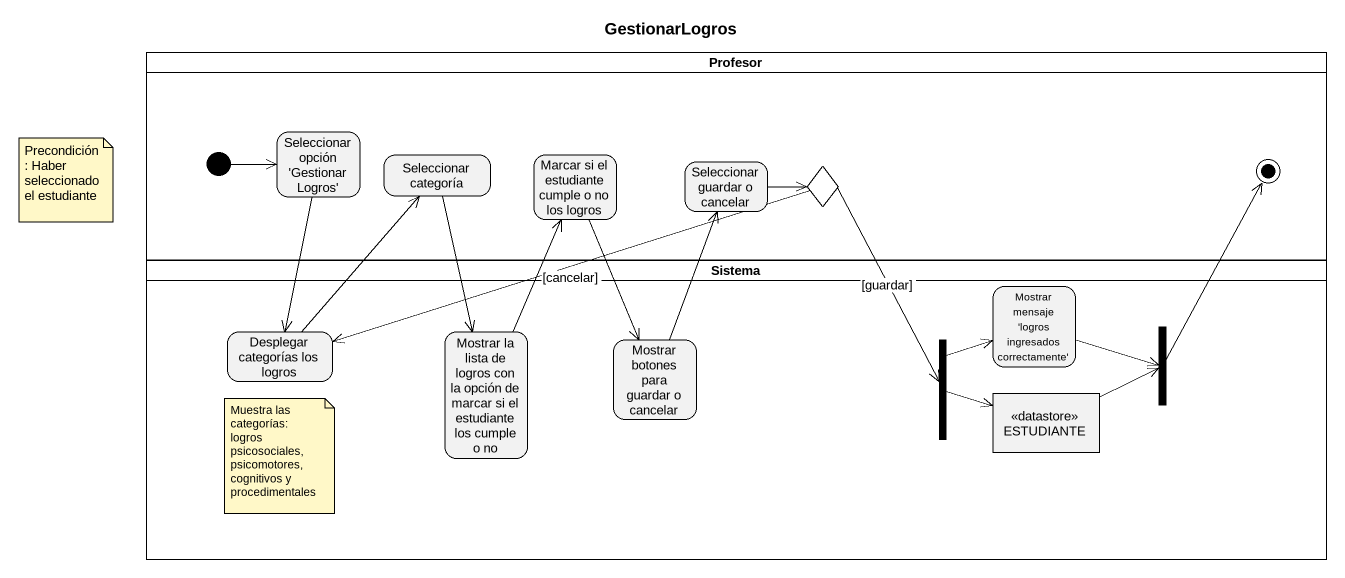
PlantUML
@startuml
title GestionarLogros
hide empty description
state Profesor <<partition>> {
  state "Seleccionar opción 'Gestionar Logros'" as Seleccionar_opción
  state "Seleccionar categoría" as Seleccionar_categoría
  state "Marcar si el estudiante cumple o no los logros" as Marcar_si_el_estudiante
  state "Seleccionar guardar o cancelar" as Seleccionar_guardar_o
  state choice1 <<choice>>
  state final1 <<end>>
  [*] -right-> Seleccionar_opción
}
state Sistema <<partition>> {
  state "Mostrar mensaje 'logros ingresados correctamente'" as Mostrar_mensaje_logros
  state "Desplegar categorías los logros" as Desplegar_categorías_los
  state "Mostrar la lista de logros con la opción de marcar si el estudiante los cumple o no" as Mostrar_la_lista_de_logros
  state "Mostrar botones para guardar o cancelar" as Mostrar_botones_para
  state fork1 <<fork>>
  state fork2 <<join>>
  state ESTUDIANTE <<datastore>>
}
Seleccionar_opción --> Desplegar_categorías_los
Seleccionar_categoría --> Mostrar_la_lista_de_logros
Marcar_si_el_estudiante --> Mostrar_botones_para
Seleccionar_guardar_o -right-> choice1
choice1 -left-> Desplegar_categorías_los : [cancelar]
choice1 --> fork1 : [guardar]
Mostrar_mensaje_logros -right-> fork2
Desplegar_categorías_los -up-> Seleccionar_categoría
Mostrar_la_lista_de_logros -up-> Marcar_si_el_estudiante
Mostrar_botones_para -up-> Seleccionar_guardar_o
fork1 -up-> Mostrar_mensaje_logros
fork1 -right-> ESTUDIANTE
fork2 -up-> final1
ESTUDIANTE -right-> fork2
note as N1
  Precondición: Haber seleccionado el estudiante
end note
note as N2
  Muestra las categorías: logros psicosociales, psicomotores, cognitivos y procedimentales
end note
@enduml
